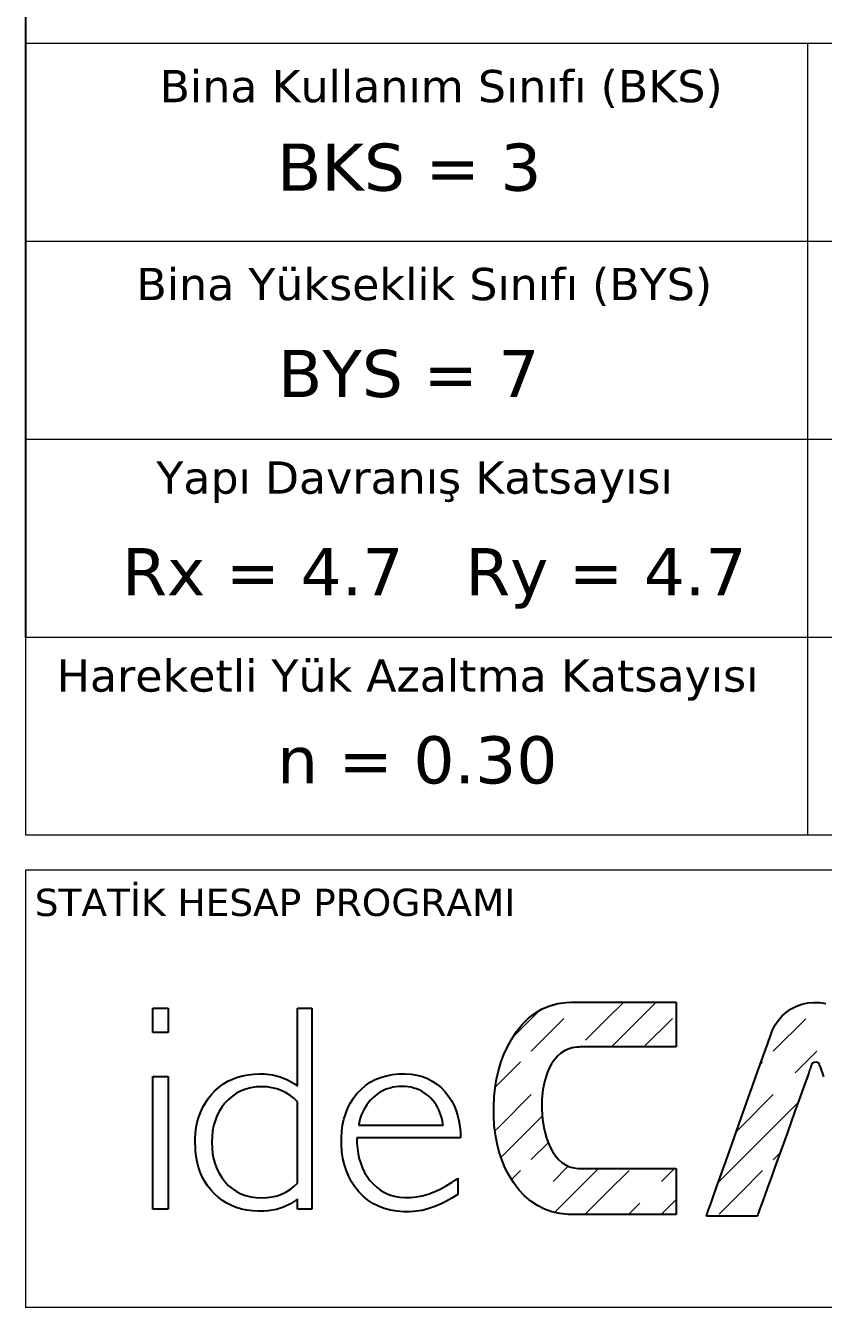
# Model space of a CAD drawing. Header units: millimetres. Extents: x 2232 to 85269, y -3593 to 5869.
# Drawn here: x 31312.8 to 31450.5, y -3214.2 to -2992.8 of the extents above; entities that cross this region are included whole.
import ezdxf

# ---------------------------------------------------------------- set-up
doc = ezdxf.new("R2010")
doc.units = ezdxf.units.MM
doc.layers.add('Standart', color=7, linetype='Continuous')
doc.styles.add('verdana_1_18', font='verdana.ttf', dxfattribs={"height": 0.2})

msp = doc.modelspace()

# ---------------------------------------------------------------- linework, layer by layer
at = {"layer": 'Standart', "color": 158, "linetype": 'Continuous', "lineweight": -3}
msp.add_lwpolyline([(31312.76, -2818.1), (31312.76, -3098.46)], dxfattribs=at)
at = {"layer": 'Standart', "color": 250, "linetype": 'Continuous', "lineweight": 5}
for points in [[(31582.76, -2995.89), (31312.76, -2995.89)], [(31447.76, -2995.89), (31447.76, -3030.08)], [(31582.76, -3030.08), (31312.76, -3030.08)], [(31447.76, -3030.08), (31447.76, -3064.27)], [(31582.76, -3064.27), (31312.76, -3064.27)], [(31447.76, -3064.27), (31447.76, -3098.46)], [(31582.76, -3098.46), (31312.76, -3098.46)], [(31312.76, -3098.46), (31312.76, -3132.65)], [(31447.76, -3098.46), (31447.76, -3132.65)], [(31447.76, -3098.46), (31447.76, -3132.65)], [(31447.76, -3132.65), (31312.76, -3132.65)], [(31582.76, -3132.65), (31447.76, -3132.65)], [(31312.76, -3138.65), (31312.76, -3214.2)], [(31582.76, -3138.65), (31312.76, -3138.65)], [(31582.76, -3214.2), (31312.76, -3214.2)]]:
    msp.add_lwpolyline(points, dxfattribs=at)
at = {"layer": 'Standart', "color": 159, "linetype": 'Continuous', "lineweight": -3}
for points in [[(31404.63, -3161.72), (31406.1, -3161.52)], [(31406.1, -3161.52), (31406.86, -3161.48)], [(31406.86, -3161.48), (31407.06, -3161.48)], [(31407.06, -3161.48), (31407.12, -3161.48)], [(31407.12, -3161.48), (31407.13, -3161.48)], [(31407.13, -3161.48), (31407.2, -3161.48)], [(31407.2, -3161.48), (31407.36, -3161.48)], [(31407.36, -3161.48), (31407.6, -3161.48)], [(31407.6, -3161.48), (31408.3, -3161.48)], [(31408.3, -3161.48), (31409.25, -3161.48)], [(31409.25, -3161.48), (31410.41, -3161.48)], [(31410.41, -3161.48), (31411.74, -3161.48)], [(31411.74, -3161.48), (31413.19, -3161.48)], [(31413.19, -3161.48), (31419.37, -3161.48)], [(31419.37, -3161.48), (31420.8, -3161.48)], [(31420.8, -3161.48), (31422.09, -3161.48)], [(31422.09, -3161.48), (31423.2, -3161.48)], [(31423.2, -3161.48), (31424.08, -3161.48)], [(31424.08, -3161.48), (31424.7, -3161.48)], [(31424.7, -3161.48), (31424.9, -3161.48)], [(31424.9, -3161.48), (31425.02, -3161.48)], [(31425.02, -3161.48), (31425.05, -3161.51)], [(31425.05, -3161.51), (31425.05, -3161.67)], [(31425.05, -3161.67), (31425.05, -3161.96)], [(31446.78, -3161.84), (31447.77, -3161.62)], [(31447.77, -3161.62), (31448.8, -3161.53)], [(31448.8, -3161.53), (31449.86, -3161.55)], [(31449.86, -3161.55), (31450.88, -3161.69)], [(31334.73, -3166.74), (31334.73, -3162.52)], [(31334.73, -3162.52), (31337.34, -3162.52)], [(31337.34, -3162.52), (31337.34, -3166.74)], [(31359.68, -3162.55), (31359.68, -3162.52)], [(31359.68, -3162.52), (31359.79, -3162.52)], [(31359.68, -3162.76), (31359.68, -3162.55)], [(31359.68, -3163.13), (31359.68, -3162.76)], [(31359.68, -3163.67), (31359.68, -3163.13)], [(31359.68, -3164.33), (31359.68, -3163.67)], [(31359.79, -3162.52), (31360, -3162.52)], [(31360, -3162.52), (31360.31, -3162.52)], [(31360.31, -3162.52), (31361.04, -3162.52)], [(31361.04, -3162.52), (31361.73, -3162.52)], [(31361.73, -3162.52), (31361.98, -3162.52)], [(31361.98, -3162.52), (31362.13, -3162.52)], [(31362.13, -3162.52), (31362.16, -3162.52)], [(31362.16, -3162.52), (31362.16, -3162.54)], [(31362.16, -3162.54), (31362.16, -3162.68)], [(31362.16, -3162.68), (31362.16, -3162.94)], [(31362.16, -3162.94), (31362.16, -3163.31)], [(31362.16, -3163.31), (31362.16, -3163.8)], [(31362.16, -3163.8), (31362.16, -3164.39)], [(31399.55, -3164.26), (31400.7, -3163.36)], [(31400.7, -3163.36), (31401.93, -3162.64)], [(31401.93, -3162.64), (31403.24, -3162.09)], [(31403.24, -3162.09), (31404.63, -3161.72)], [(31425.05, -3161.96), (31425.05, -3162.37)], [(31425.05, -3162.37), (31425.05, -3162.86)], [(31425.05, -3162.86), (31425.05, -3163.43)], [(31425.05, -3163.43), (31425.05, -3164.72)], [(31442.71, -3164.58), (31443.36, -3163.84)], [(31443.36, -3163.84), (31444.11, -3163.19)], [(31444.11, -3163.19), (31444.94, -3162.62)], [(31444.94, -3162.62), (31445.84, -3162.17)], [(31445.84, -3162.17), (31446.78, -3161.84)], [(31359.68, -3165.11), (31359.68, -3164.33)], [(31359.68, -3166.92), (31359.68, -3165.11)], [(31362.16, -3164.39), (31362.16, -3165.07)], [(31362.16, -3165.07), (31362.16, -3165.85)], [(31362.16, -3165.85), (31362.16, -3166.71)], [(31397.5, -3166.57), (31398.49, -3165.33)], [(31398.49, -3165.33), (31399.55, -3164.26)], [(31425.05, -3164.72), (31425.05, -3166.07)], [(31425.05, -3166.07), (31425.05, -3167.35)], [(31441.71, -3166.31), (31442.16, -3165.4)], [(31442.16, -3165.4), (31442.71, -3164.58)], [(31337.34, -3166.74), (31334.73, -3166.74)], [(31359.68, -3168.92), (31359.68, -3166.92)], [(31362.16, -3166.71), (31362.16, -3167.64)], [(31362.16, -3167.64), (31362.16, -3169.71)], [(31395.92, -3169.22), (31396.61, -3167.95)], [(31396.61, -3167.95), (31397.5, -3166.57)], [(31425.05, -3167.35), (31425.05, -3167.91)], [(31425.05, -3167.91), (31425.05, -3168.39)], [(31440.87, -3168.62), (31441.07, -3168.07)], [(31441.07, -3168.07), (31441.23, -3167.62)], [(31441.23, -3167.62), (31441.36, -3167.26)], [(31441.36, -3167.26), (31441.44, -3167.01)], [(31441.44, -3167.01), (31441.5, -3166.86)], [(31441.5, -3166.86), (31441.52, -3166.8)], [(31441.52, -3166.8), (31441.71, -3166.31)], [(31359.68, -3170.94), (31359.68, -3168.92)], [(31362.16, -3169.71), (31362.16, -3172)], [(31394.82, -3171.9), (31395.33, -3170.53)], [(31395.33, -3170.53), (31395.92, -3169.22)], [(31405.15, -3170.31), (31404.58, -3170.82)], [(31405.77, -3169.9), (31405.15, -3170.31)], [(31406.43, -3169.59), (31405.77, -3169.9)], [(31407.14, -3169.37), (31406.43, -3169.59)], [(31407.89, -3169.25), (31407.14, -3169.37)], [(31408.29, -3169.23), (31407.89, -3169.25)], [(31408.47, -3169.22), (31408.29, -3169.23)], [(31408.52, -3169.22), (31408.47, -3169.22)], [(31408.65, -3169.22), (31408.52, -3169.22)], [(31408.85, -3169.22), (31408.65, -3169.22)], [(31409.46, -3169.22), (31408.85, -3169.22)], [(31410.31, -3169.22), (31409.46, -3169.22)], [(31411.36, -3169.22), (31410.31, -3169.22)], [(31412.57, -3169.22), (31411.36, -3169.22)], [(31413.9, -3169.22), (31412.57, -3169.22)], [(31416.76, -3169.22), (31413.9, -3169.22)], [(31419.62, -3169.22), (31416.76, -3169.22)], [(31420.95, -3169.22), (31419.62, -3169.22)], [(31422.16, -3169.22), (31420.95, -3169.22)], [(31423.21, -3169.22), (31422.16, -3169.22)], [(31424.06, -3169.22), (31423.21, -3169.22)], [(31424.67, -3169.22), (31424.06, -3169.22)], [(31424.87, -3169.22), (31424.67, -3169.22)], [(31425, -3169.22), (31424.87, -3169.22)], [(31425.05, -3169.21), (31425, -3169.22)], [(31425.05, -3168.39), (31425.05, -3168.78)], [(31425.05, -3168.78), (31425.05, -3169.06)], [(31425.05, -3169.06), (31425.05, -3169.21)], [(31439.8, -3171.63), (31440.39, -3169.98)], [(31440.39, -3169.98), (31440.64, -3169.26)], [(31440.64, -3169.26), (31440.87, -3168.62)], [(31359.68, -3172.83), (31359.68, -3170.94)], [(31362.16, -3172), (31362.16, -3174.46)], [(31394.39, -3173.32), (31394.82, -3171.9)], [(31403.57, -3172.13), (31403.16, -3172.9)], [(31404.05, -3171.43), (31403.57, -3172.13)], [(31404.58, -3170.82), (31404.05, -3171.43)], [(31439.12, -3173.53), (31439.8, -3171.63)], [(31448.34, -3172.59), (31448.24, -3172.87)], [(31448.4, -3172.4), (31448.34, -3172.59)], [(31448.44, -3172.31), (31448.4, -3172.4)], [(31448.45, -3172.26), (31448.44, -3172.31)], [(31448.49, -3172.18), (31448.45, -3172.26)], [(31448.59, -3172.04), (31448.49, -3172.18)], [(31448.88, -3171.88), (31448.59, -3172.04)], [(31449.29, -3171.86), (31448.88, -3171.88)], [(31449.62, -3171.99), (31449.29, -3171.86)], [(31449.81, -3172.27), (31449.62, -3171.99)], [(31449.83, -3172.33), (31449.81, -3172.27)], [(31449.88, -3172.45), (31449.83, -3172.33)], [(31449.96, -3172.67), (31449.88, -3172.45)], [(31450.07, -3172.97), (31449.96, -3172.67)], [(31334.73, -3197.22), (31334.73, -3174.3)], [(31334.73, -3174.3), (31337.34, -3174.3)], [(31337.34, -3174.3), (31337.34, -3197.22)], [(31347.67, -3175.15), (31348.48, -3174.76)], [(31348.48, -3174.76), (31349.33, -3174.44)], [(31349.33, -3174.44), (31350.22, -3174.19)], [(31350.22, -3174.19), (31351.16, -3174.01)], [(31351.16, -3174.01), (31352.13, -3173.9)], [(31352.13, -3173.9), (31353.15, -3173.86)], [(31353.15, -3173.86), (31353.93, -3173.87)], [(31353.93, -3173.87), (31355.36, -3174.04)], [(31355.36, -3174.04), (31356.72, -3174.38)], [(31356.72, -3174.38), (31357.98, -3174.89)], [(31357.98, -3174.89), (31359.16, -3175.57)], [(31359.68, -3173.66), (31359.68, -3172.83)], [(31359.68, -3174.4), (31359.68, -3173.66)], [(31359.68, -3175.02), (31359.68, -3174.4)], [(31362.16, -3174.46), (31362.16, -3177.04)], [(31372.24, -3175.32), (31373.12, -3174.85)], [(31373.12, -3174.85), (31374.04, -3174.47)], [(31374.04, -3174.47), (31375.03, -3174.18)], [(31375.03, -3174.18), (31376.07, -3173.98)], [(31376.07, -3173.98), (31377.17, -3173.88)], [(31377.17, -3173.88), (31378.29, -3173.86)], [(31378.29, -3173.86), (31379.33, -3173.93)], [(31379.33, -3173.93), (31380.32, -3174.1)], [(31380.32, -3174.1), (31381.26, -3174.34)], [(31381.26, -3174.34), (31382.14, -3174.68)], [(31382.14, -3174.68), (31382.97, -3175.11)], [(31393.8, -3176.29), (31394.05, -3174.78)], [(31394.05, -3174.78), (31394.39, -3173.32)], [(31402.86, -3173.57), (31402.38, -3175.01)], [(31403.16, -3172.9), (31402.86, -3173.57)], [(31438.38, -3175.63), (31439.12, -3173.53)], [(31447.77, -3174.18), (31447.33, -3175.4)], [(31447.95, -3173.67), (31447.77, -3174.18)], [(31448.11, -3173.23), (31447.95, -3173.67)], [(31448.24, -3172.87), (31448.11, -3173.23)], [(31450.21, -3173.36), (31450.07, -3172.97)], [(31450.38, -3173.82), (31450.21, -3173.36)], [(31450.57, -3174.35), (31450.38, -3173.82)], [(31344.86, -3177.41), (31345.5, -3176.74)], [(31345.5, -3176.74), (31346.18, -3176.14)], [(31346.18, -3176.14), (31346.9, -3175.61)], [(31346.9, -3175.61), (31347.67, -3175.15)], [(31349.94, -3176.8), (31349.17, -3177.2)], [(31350.76, -3176.49), (31349.94, -3176.8)], [(31351.63, -3176.27), (31350.76, -3176.49)], [(31352.56, -3176.13), (31351.63, -3176.27)], [(31353.53, -3176.09), (31352.56, -3176.13)], [(31354.43, -3176.13), (31353.53, -3176.09)], [(31355.29, -3176.25), (31354.43, -3176.13)], [(31356.12, -3176.45), (31355.29, -3176.25)], [(31356.9, -3176.73), (31356.12, -3176.45)], [(31357.65, -3177.1), (31356.9, -3176.73)], [(31358.37, -3177.54), (31357.65, -3177.1)], [(31359.16, -3175.57), (31359.45, -3175.76)], [(31359.45, -3175.76), (31359.59, -3175.87)], [(31359.59, -3175.87), (31359.65, -3175.92)], [(31359.65, -3175.92), (31359.68, -3175.94)], [(31359.68, -3175.49), (31359.68, -3175.02)], [(31359.68, -3175.81), (31359.68, -3175.49)], [(31359.68, -3175.94), (31359.68, -3175.81)], [(31362.16, -3177.04), (31362.16, -3182.3)], [(31369.96, -3177.28), (31370.66, -3176.54)], [(31370.66, -3176.54), (31371.42, -3175.88)], [(31371.42, -3175.88), (31372.24, -3175.32)], [(31373.86, -3177.11), (31373.44, -3177.4)], [(31374.29, -3176.86), (31373.86, -3177.11)], [(31374.74, -3176.64), (31374.29, -3176.86)], [(31375.2, -3176.46), (31374.74, -3176.64)], [(31375.68, -3176.31), (31375.2, -3176.46)], [(31376.17, -3176.19), (31375.68, -3176.31)], [(31376.67, -3176.11), (31376.17, -3176.19)], [(31377.2, -3176.06), (31376.67, -3176.11)], [(31377.73, -3176.04), (31377.2, -3176.06)], [(31378.27, -3176.06), (31377.73, -3176.04)], [(31378.79, -3176.11), (31378.27, -3176.06)], [(31379.29, -3176.19), (31378.79, -3176.11)], [(31379.78, -3176.31), (31379.29, -3176.19)], [(31380.25, -3176.46), (31379.78, -3176.31)], [(31380.7, -3176.65), (31380.25, -3176.46)], [(31381.14, -3176.87), (31380.7, -3176.65)], [(31381.56, -3177.13), (31381.14, -3176.87)], [(31381.96, -3177.42), (31381.56, -3177.13)], [(31382.97, -3175.11), (31383.75, -3175.62)], [(31383.75, -3175.62), (31384.47, -3176.22)], [(31384.47, -3176.22), (31385.14, -3176.91)], [(31385.14, -3176.91), (31385.73, -3177.64)], [(31393.64, -3177.85), (31393.8, -3176.29)], [(31402.05, -3176.56), (31401.87, -3178.22)], [(31402.38, -3175.01), (31402.05, -3176.56)], [(31437.58, -3177.88), (31438.38, -3175.63)], [(31446.81, -3176.85), (31446.22, -3178.49)], [(31447.33, -3175.4), (31446.81, -3176.85)], [(31343.35, -3179.62), (31343.79, -3178.84)], [(31343.79, -3178.84), (31344.3, -3178.11)], [(31344.3, -3178.11), (31344.86, -3177.41)], [(31347.16, -3178.94), (31346.63, -3179.63)], [(31347.78, -3178.27), (31347.16, -3178.94)], [(31348.45, -3177.69), (31347.78, -3178.27)], [(31349.17, -3177.2), (31348.45, -3177.69)], [(31359.04, -3178.06), (31358.37, -3177.54)], [(31359.68, -3178.67), (31359.04, -3178.06)], [(31359.68, -3178.71), (31359.68, -3178.67)], [(31359.68, -3178.83), (31359.68, -3178.71)], [(31359.68, -3179.02), (31359.68, -3178.83)], [(31359.68, -3179.27), (31359.68, -3179.02)], [(31359.68, -3179.59), (31359.68, -3179.27)], [(31368.38, -3179.76), (31368.83, -3178.88)], [(31368.83, -3178.88), (31369.36, -3178.06)], [(31369.36, -3178.06), (31369.96, -3177.28)], [(31371.64, -3179.23), (31371.37, -3179.65)], [(31371.95, -3178.82), (31371.64, -3179.23)], [(31372.28, -3178.43), (31371.95, -3178.82)], [(31372.65, -3178.07), (31372.28, -3178.43)], [(31373.03, -3177.72), (31372.65, -3178.07)], [(31373.44, -3177.4), (31373.03, -3177.72)], [(31382.34, -3177.74), (31381.96, -3177.42)], [(31382.71, -3178.09), (31382.34, -3177.74)], [(31383.04, -3178.45), (31382.71, -3178.09)], [(31383.34, -3178.83), (31383.04, -3178.45)], [(31383.62, -3179.23), (31383.34, -3178.83)], [(31383.87, -3179.64), (31383.62, -3179.23)], [(31385.73, -3177.64), (31386.24, -3178.41)], [(31386.24, -3178.41), (31386.67, -3179.23)], [(31386.67, -3179.23), (31387.04, -3180.09)], [(31393.56, -3179.46), (31393.64, -3177.85)], [(31401.87, -3178.22), (31401.85, -3180)], [(31435.89, -3182.63), (31437.58, -3177.88)], [(31446.22, -3178.49), (31445.58, -3180.28)], [(31342.4, -3182.18), (31342.66, -3181.29)], [(31342.66, -3181.29), (31342.98, -3180.44)], [(31342.98, -3180.44), (31343.35, -3179.62)], [(31345.78, -3181.14), (31345.46, -3181.97)], [(31346.17, -3180.37), (31345.78, -3181.14)], [(31346.63, -3179.63), (31346.17, -3180.37)], [(31359.68, -3179.97), (31359.68, -3179.59)], [(31359.68, -3180.39), (31359.68, -3179.97)], [(31359.68, -3180.87), (31359.68, -3180.39)], [(31359.68, -3181.93), (31359.68, -3180.87)], [(31367.71, -3181.67), (31368.01, -3180.69)], [(31368.01, -3180.69), (31368.38, -3179.76)], [(31370.54, -3181.51), (31370.41, -3182.02)], [(31370.71, -3181.02), (31370.54, -3181.51)], [(31370.9, -3180.54), (31370.71, -3181.02)], [(31371.12, -3180.09), (31370.9, -3180.54)], [(31371.37, -3179.65), (31371.12, -3180.09)], [(31384.09, -3180.08), (31383.87, -3179.64)], [(31384.29, -3180.54), (31384.09, -3180.08)], [(31384.46, -3181.01), (31384.29, -3180.54)], [(31384.6, -3181.51), (31384.46, -3181.01)], [(31384.71, -3182.02), (31384.6, -3181.51)], [(31387.04, -3180.09), (31387.34, -3181)], [(31387.34, -3181), (31387.56, -3181.96)], [(31393.57, -3181.15), (31393.56, -3179.46)], [(31393.67, -3182.81), (31393.57, -3181.15)], [(31401.85, -3180), (31401.97, -3181.75)], [(31445.58, -3180.28), (31444.2, -3184.14)], [(31342.08, -3184.09), (31342.21, -3183.11)], [(31342.21, -3183.11), (31342.4, -3182.18)], [(31345.04, -3183.74), (31344.94, -3184.69)], [(31345.22, -3182.83), (31345.04, -3183.74)], [(31345.46, -3181.97), (31345.22, -3182.83)], [(31359.68, -3183.12), (31359.68, -3181.93)], [(31359.68, -3184.4), (31359.68, -3183.12)], [(31362.16, -3182.3), (31362.16, -3184.89)], [(31367.27, -3184.92), (31367.34, -3183.79)], [(31367.34, -3183.79), (31367.49, -3182.7)], [(31367.49, -3182.7), (31367.71, -3181.67)], [(31370.28, -3182.69), (31370.27, -3182.73)], [(31370.27, -3182.73), (31370.29, -3182.73)], [(31370.27, -3182.73), (31370.27, -3182.73)], [(31370.27, -3182.73), (31370.27, -3182.73)], [(31370.27, -3182.73), (31370.27, -3182.73)], [(31370.27, -3182.73), (31370.27, -3182.73)], [(31370.3, -3182.55), (31370.28, -3182.69)], [(31370.29, -3182.73), (31370.36, -3182.73)], [(31370.41, -3182.02), (31370.3, -3182.55)], [(31370.36, -3182.73), (31370.48, -3182.73)], [(31370.48, -3182.73), (31370.63, -3182.73)], [(31370.63, -3182.73), (31370.82, -3182.73)], [(31370.82, -3182.73), (31371.05, -3182.73)], [(31371.05, -3182.73), (31371.32, -3182.73)], [(31371.32, -3182.73), (31371.61, -3182.73)], [(31371.61, -3182.73), (31372.29, -3182.73)], [(31372.29, -3182.73), (31373.08, -3182.73)], [(31373.08, -3182.73), (31373.94, -3182.73)], [(31373.94, -3182.73), (31374.88, -3182.73)], [(31374.88, -3182.73), (31375.86, -3182.73)], [(31375.86, -3182.73), (31376.87, -3182.73)], [(31376.87, -3182.73), (31378.91, -3182.73)], [(31378.91, -3182.73), (31379.9, -3182.73)], [(31379.9, -3182.73), (31380.85, -3182.73)], [(31380.85, -3182.73), (31381.74, -3182.73)], [(31381.74, -3182.73), (31382.55, -3182.73)], [(31382.55, -3182.73), (31383.27, -3182.73)], [(31383.27, -3182.73), (31383.58, -3182.73)], [(31383.58, -3182.73), (31383.87, -3182.73)], [(31383.87, -3182.73), (31384.12, -3182.73)], [(31384.12, -3182.73), (31384.34, -3182.73)], [(31384.34, -3182.73), (31384.52, -3182.73)], [(31384.52, -3182.73), (31384.66, -3182.73)], [(31384.66, -3182.73), (31384.76, -3182.73)], [(31384.8, -3182.55), (31384.71, -3182.02)], [(31384.76, -3182.73), (31384.82, -3182.73)], [(31384.82, -3182.69), (31384.8, -3182.55)], [(31384.82, -3182.73), (31384.82, -3182.69)], [(31384.82, -3182.73), (31384.82, -3182.73)], [(31387.56, -3181.96), (31387.72, -3182.96)], [(31387.72, -3182.96), (31387.81, -3184.02)], [(31393.86, -3184.4), (31393.67, -3182.81)], [(31401.97, -3181.75), (31402.25, -3183.4)], [(31402.25, -3183.4), (31402.68, -3184.95)], [(31434.2, -3187.37), (31435.89, -3182.63)], [(31342.01, -3185.09), (31342.08, -3184.09)], [(31342.06, -3187.16), (31342.01, -3185.09)], [(31344.94, -3184.69), (31344.9, -3185.68)], [(31344.9, -3185.68), (31344.94, -3186.69)], [(31359.68, -3185.71), (31359.68, -3184.4)], [(31359.68, -3187.02), (31359.68, -3185.71)], [(31362.16, -3184.89), (31362.16, -3187.37)], [(31367.28, -3186.14), (31367.27, -3184.92)], [(31370.01, -3184.92), (31369.95, -3184.92)], [(31369.95, -3184.92), (31369.95, -3184.92)], [(31369.95, -3184.92), (31369.95, -3184.93)], [(31369.95, -3184.93), (31369.95, -3185)], [(31369.95, -3185), (31369.95, -3185.17)], [(31369.95, -3185.17), (31369.95, -3185.19)], [(31369.95, -3185.19), (31369.95, -3185.19)], [(31369.95, -3185.19), (31369.95, -3185.19)], [(31369.95, -3185.19), (31369.95, -3185.23)], [(31369.95, -3185.23), (31369.95, -3185.35)], [(31369.95, -3185.35), (31369.96, -3185.84)], [(31369.96, -3185.84), (31370.03, -3186.77)], [(31370.16, -3184.92), (31370.01, -3184.92)], [(31370.39, -3184.92), (31370.16, -3184.92)], [(31370.69, -3184.92), (31370.39, -3184.92)], [(31371.07, -3184.92), (31370.69, -3184.92)], [(31371.5, -3184.92), (31371.07, -3184.92)], [(31372, -3184.92), (31371.5, -3184.92)], [(31372.55, -3184.92), (31372, -3184.92)], [(31373.14, -3184.92), (31372.55, -3184.92)], [(31374.46, -3184.92), (31373.14, -3184.92)], [(31375.9, -3184.92), (31374.46, -3184.92)], [(31377.43, -3184.92), (31375.9, -3184.92)], [(31380.55, -3184.92), (31377.43, -3184.92)], [(31382.07, -3184.92), (31380.55, -3184.92)], [(31383.5, -3184.92), (31382.07, -3184.92)], [(31384.79, -3184.92), (31383.5, -3184.92)], [(31385.38, -3184.92), (31384.79, -3184.92)], [(31385.91, -3184.92), (31385.38, -3184.92)], [(31386.39, -3184.92), (31385.91, -3184.92)], [(31386.81, -3184.92), (31386.39, -3184.92)], [(31387.17, -3184.92), (31386.81, -3184.92)], [(31387.45, -3184.92), (31387.17, -3184.92)], [(31387.66, -3184.92), (31387.45, -3184.92)], [(31387.79, -3184.92), (31387.66, -3184.92)], [(31387.83, -3184.92), (31387.79, -3184.92)], [(31387.81, -3184.02), (31387.82, -3184.56)], [(31387.82, -3184.56), (31387.83, -3184.82)], [(31387.83, -3184.82), (31387.83, -3184.82)], [(31387.83, -3184.82), (31387.83, -3184.87)], [(31387.83, -3184.87), (31387.83, -3184.92)], [(31394.15, -3185.94), (31393.86, -3184.4)], [(31394.53, -3187.4), (31394.15, -3185.94)], [(31402.68, -3184.95), (31403.28, -3186.43)], [(31444.2, -3184.14), (31442.78, -3188.1)], [(31342.18, -3188.13), (31342.06, -3187.16)], [(31342.35, -3189.08), (31342.18, -3188.13)], [(31344.94, -3186.69), (31345.04, -3187.65)], [(31345.04, -3187.65), (31345.21, -3188.57)], [(31359.68, -3188.3), (31359.68, -3187.02)], [(31362.16, -3187.37), (31362.16, -3189.69)], [(31367.37, -3187.34), (31367.28, -3186.14)], [(31367.54, -3188.49), (31367.37, -3187.34)], [(31370.03, -3186.77), (31370.16, -3187.67)], [(31370.16, -3187.67), (31370.35, -3188.53)], [(31395, -3188.81), (31394.53, -3187.4)], [(31403.28, -3186.43), (31403.73, -3187.27)], [(31403.73, -3187.27), (31404.22, -3188.01)], [(31404.22, -3188.01), (31404.77, -3188.65)], [(31433.4, -3189.62), (31434.2, -3187.37)], [(31442.78, -3188.1), (31442.09, -3190.01)], [(31342.59, -3189.98), (31342.35, -3189.08)], [(31342.9, -3190.84), (31342.59, -3189.98)], [(31345.21, -3188.57), (31345.46, -3189.44)], [(31345.46, -3189.44), (31345.77, -3190.26)], [(31345.77, -3190.26), (31346.16, -3191.04)], [(31359.68, -3189.49), (31359.68, -3188.3)], [(31359.68, -3190.55), (31359.68, -3189.49)], [(31362.16, -3189.69), (31362.16, -3191.8)], [(31367.79, -3189.59), (31367.54, -3188.49)], [(31368.13, -3190.62), (31367.79, -3189.59)], [(31370.35, -3188.53), (31370.6, -3189.36)], [(31370.6, -3189.36), (31370.91, -3190.14)], [(31370.91, -3190.14), (31371.28, -3190.89)], [(31395.56, -3190.14), (31395, -3188.81)], [(31396.22, -3191.42), (31395.56, -3190.14)], [(31404.77, -3188.65), (31405.35, -3189.17)], [(31405.35, -3189.17), (31405.98, -3189.59)], [(31405.98, -3189.59), (31406.66, -3189.9)], [(31406.66, -3189.9), (31407.38, -3190.1)], [(31407.38, -3190.1), (31408.15, -3190.2)], [(31408.15, -3190.2), (31408.35, -3190.21)], [(31408.35, -3190.21), (31408.45, -3190.21)], [(31408.45, -3190.21), (31408.48, -3190.21)], [(31408.48, -3190.21), (31408.55, -3190.21)], [(31408.55, -3190.21), (31408.71, -3190.21)], [(31408.71, -3190.21), (31409.23, -3190.21)], [(31409.23, -3190.21), (31410, -3190.21)], [(31410, -3190.21), (31410.99, -3190.21)], [(31410.99, -3190.21), (31412.15, -3190.21)], [(31412.15, -3190.21), (31413.45, -3190.21)], [(31413.45, -3190.21), (31414.83, -3190.21)], [(31414.83, -3190.21), (31417.73, -3190.21)], [(31417.73, -3190.21), (31420.52, -3190.21)], [(31420.52, -3190.21), (31421.77, -3190.21)], [(31421.77, -3190.21), (31422.88, -3190.21)], [(31422.88, -3190.21), (31423.8, -3190.21)], [(31423.8, -3190.21), (31424.49, -3190.21)], [(31424.49, -3190.21), (31424.92, -3190.21)], [(31424.92, -3190.21), (31425.02, -3190.21)], [(31425.02, -3190.21), (31425.05, -3190.21)], [(31425.05, -3190.21), (31425.05, -3190.31)], [(31425.05, -3190.31), (31425.05, -3190.55)], [(31432.66, -3191.72), (31433.4, -3189.62)], [(31442.09, -3190.01), (31441.44, -3191.83)], [(31343.26, -3191.66), (31342.9, -3190.84)], [(31343.69, -3192.45), (31343.26, -3191.66)], [(31344.18, -3193.2), (31343.69, -3192.45)], [(31346.16, -3191.04), (31346.61, -3191.77)], [(31346.61, -3191.77), (31347.13, -3192.45)], [(31347.13, -3192.45), (31347.75, -3193.12)], [(31359.68, -3191.03), (31359.68, -3190.55)], [(31359.68, -3191.45), (31359.68, -3191.03)], [(31359.68, -3191.83), (31359.68, -3191.45)], [(31359.68, -3192.15), (31359.68, -3191.83)], [(31359.68, -3192.4), (31359.68, -3192.15)], [(31359.68, -3192.59), (31359.68, -3192.4)], [(31359.68, -3192.71), (31359.68, -3192.59)], [(31362.16, -3191.8), (31362.16, -3192.75)], [(31368.54, -3191.61), (31368.13, -3190.62)], [(31369.03, -3192.53), (31368.54, -3191.61)], [(31369.61, -3193.4), (31369.03, -3192.53)], [(31371.28, -3190.89), (31371.71, -3191.6)], [(31371.71, -3191.6), (31372.2, -3192.28)], [(31372.2, -3192.28), (31372.79, -3192.94)], [(31385.35, -3193.23), (31386.4, -3192.58)], [(31386.4, -3192.58), (31386.92, -3192.22)], [(31386.92, -3192.22), (31387.19, -3192.03)], [(31387.19, -3192.03), (31387.32, -3191.93)], [(31387.32, -3191.93), (31387.38, -3191.88)], [(31387.38, -3191.88), (31387.38, -3191.89)], [(31387.38, -3191.89), (31387.38, -3191.92)], [(31387.38, -3191.92), (31387.38, -3192.01)], [(31387.38, -3192.01), (31387.38, -3192.3)], [(31387.38, -3192.3), (31387.38, -3192.71)], [(31396.97, -3192.64), (31396.22, -3191.42)], [(31397.9, -3193.87), (31396.97, -3192.64)], [(31425.05, -3190.55), (31425.05, -3190.91)], [(31425.05, -3190.91), (31425.05, -3191.38)], [(31425.05, -3191.38), (31425.05, -3192.55)], [(31425.05, -3192.55), (31425.05, -3195.29)], [(31431.98, -3193.62), (31432.66, -3191.72)], [(31441.44, -3191.83), (31440.84, -3193.51)], [(31344.73, -3193.9), (31344.18, -3193.2)], [(31345.35, -3194.58), (31344.73, -3193.9)], [(31346.02, -3195.19), (31345.35, -3194.58)], [(31347.75, -3193.12), (31348.42, -3193.69)], [(31348.42, -3193.69), (31349.14, -3194.18)], [(31349.14, -3194.18), (31349.91, -3194.57)], [(31349.91, -3194.57), (31350.74, -3194.88)], [(31350.74, -3194.88), (31351.61, -3195.11)], [(31356.16, -3194.93), (31356.95, -3194.65)], [(31356.95, -3194.65), (31357.7, -3194.29)], [(31357.7, -3194.29), (31358.4, -3193.86)], [(31358.4, -3193.86), (31359.06, -3193.35)], [(31359.06, -3193.35), (31359.68, -3192.75)], [(31359.68, -3192.75), (31359.68, -3192.71)], [(31359.68, -3192.75), (31359.68, -3192.75)], [(31362.16, -3192.75), (31362.16, -3193.63)], [(31362.16, -3193.63), (31362.16, -3194.44)], [(31362.16, -3194.44), (31362.16, -3195.15)], [(31370.27, -3194.22), (31369.61, -3193.4)], [(31371.02, -3195), (31370.27, -3194.22)], [(31372.79, -3192.94), (31373.42, -3193.52)], [(31373.42, -3193.52), (31374.1, -3194.01)], [(31374.1, -3194.01), (31374.83, -3194.42)], [(31374.83, -3194.42), (31375.6, -3194.75)], [(31375.6, -3194.75), (31376.42, -3194.99)], [(31381.22, -3194.92), (31382.25, -3194.64)], [(31382.25, -3194.64), (31383.28, -3194.26)], [(31383.28, -3194.26), (31384.31, -3193.79)], [(31384.31, -3193.79), (31385.35, -3193.23)], [(31387.38, -3194.69), (31386.34, -3195.35)], [(31387.38, -3192.71), (31387.38, -3193.68)], [(31387.38, -3193.68), (31387.38, -3194.12)], [(31387.38, -3194.12), (31387.38, -3194.47)], [(31387.38, -3194.47), (31387.38, -3194.66)], [(31387.38, -3194.66), (31387.38, -3194.69)], [(31387.38, -3194.69), (31387.38, -3194.69)], [(31398.89, -3194.94), (31397.9, -3193.87)], [(31431.39, -3195.27), (31431.98, -3193.62)], [(31440.84, -3193.51), (31440.3, -3195)], [(31346.73, -3195.74), (31346.02, -3195.19)], [(31347.49, -3196.22), (31346.73, -3195.74)], [(31348.29, -3196.63), (31347.49, -3196.22)], [(31349.13, -3196.96), (31348.29, -3196.63)], [(31350.01, -3197.23), (31349.13, -3196.96)], [(31351.61, -3195.11), (31352.55, -3195.24)], [(31352.55, -3195.24), (31353.53, -3195.28)], [(31353.53, -3195.28), (31354.45, -3195.24)], [(31354.45, -3195.24), (31355.33, -3195.12)], [(31355.33, -3195.12), (31356.16, -3194.93)], [(31357.3, -3196.9), (31356.04, -3197.31)], [(31358.51, -3196.31), (31357.3, -3196.9)], [(31359.68, -3195.53), (31358.51, -3196.31)], [(31359.68, -3195.59), (31359.68, -3195.53)], [(31359.68, -3195.53), (31359.68, -3195.53)], [(31359.68, -3195.53), (31359.68, -3195.53)], [(31359.68, -3195.74), (31359.68, -3195.59)], [(31359.68, -3196.18), (31359.68, -3195.74)], [(31359.68, -3196.68), (31359.68, -3196.18)], [(31359.68, -3197.08), (31359.68, -3196.68)], [(31359.68, -3197.19), (31359.68, -3197.08)], [(31362.16, -3195.15), (31362.16, -3195.77)], [(31362.16, -3195.77), (31362.16, -3196.29)], [(31362.16, -3196.29), (31362.16, -3196.7)], [(31362.16, -3196.7), (31362.16, -3196.99)], [(31362.16, -3196.99), (31362.16, -3197.17)], [(31371.84, -3195.68), (31371.02, -3195)], [(31372.72, -3196.26), (31371.84, -3195.68)], [(31373.66, -3196.74), (31372.72, -3196.26)], [(31374.67, -3197.13), (31373.66, -3196.74)], [(31376.42, -3194.99), (31377.29, -3195.15)], [(31377.29, -3195.15), (31378.2, -3195.23)], [(31378.2, -3195.23), (31379.18, -3195.22)], [(31379.18, -3195.22), (31380.2, -3195.11)], [(31380.2, -3195.11), (31381.22, -3194.92)], [(31383.25, -3196.86), (31382.22, -3197.19)], [(31384.27, -3196.44), (31383.25, -3196.86)], [(31385.31, -3195.94), (31384.27, -3196.44)], [(31386.34, -3195.35), (31385.31, -3195.94)], [(31399.96, -3195.86), (31398.89, -3194.94)], [(31401.11, -3196.63), (31399.96, -3195.86)], [(31402.32, -3197.24), (31401.11, -3196.63)], [(31425.05, -3195.29), (31425.05, -3196.55)], [(31425.05, -3196.55), (31425.05, -3197.09)], [(31425.05, -3197.09), (31425.05, -3197.54)], [(31430.72, -3197.18), (31430.91, -3196.63)], [(31430.91, -3196.63), (31431.14, -3195.99)], [(31431.14, -3195.99), (31431.39, -3195.27)], [(31439.84, -3196.28), (31439.48, -3197.3)], [(31440.3, -3195), (31439.84, -3196.28)], [(31337.34, -3197.22), (31334.73, -3197.22)], [(31350.94, -3197.43), (31350.01, -3197.23)], [(31351.91, -3197.55), (31350.94, -3197.43)], [(31352.91, -3197.61), (31351.91, -3197.55)], [(31353.17, -3197.61), (31352.91, -3197.61)], [(31353.31, -3197.61), (31353.17, -3197.61)], [(31353.51, -3197.61), (31353.31, -3197.61)], [(31353.89, -3197.6), (31353.51, -3197.61)], [(31354.64, -3197.54), (31353.89, -3197.6)], [(31356.04, -3197.31), (31354.64, -3197.54)], [(31359.69, -3197.22), (31359.68, -3197.19)], [(31359.8, -3197.22), (31359.69, -3197.22)], [(31360.03, -3197.22), (31359.8, -3197.22)], [(31360.69, -3197.22), (31360.03, -3197.22)], [(31361.43, -3197.22), (31360.69, -3197.22)], [(31361.75, -3197.22), (31361.43, -3197.22)], [(31362, -3197.22), (31361.75, -3197.22)], [(31362.14, -3197.22), (31362, -3197.22)], [(31362.16, -3197.22), (31362.14, -3197.22)], [(31362.16, -3197.17), (31362.16, -3197.22)], [(31375.73, -3197.42), (31374.67, -3197.13)], [(31376.86, -3197.61), (31375.73, -3197.42)], [(31378.05, -3197.7), (31376.86, -3197.61)], [(31378.66, -3197.71), (31378.05, -3197.7)], [(31379.17, -3197.7), (31378.66, -3197.71)], [(31380.18, -3197.61), (31379.17, -3197.7)], [(31381.2, -3197.44), (31380.18, -3197.61)], [(31382.22, -3197.19), (31381.2, -3197.44)], [(31403.62, -3197.69), (31402.32, -3197.24)], [(31404.98, -3198), (31403.62, -3197.69)], [(31406.42, -3198.15), (31404.98, -3198)], [(31407.12, -3198.16), (31406.42, -3198.15)], [(31407.18, -3198.16), (31407.12, -3198.16)], [(31407.32, -3198.16), (31407.18, -3198.16)], [(31407.55, -3198.16), (31407.32, -3198.16)], [(31407.85, -3198.16), (31407.55, -3198.16)], [(31408.65, -3198.16), (31407.85, -3198.16)], [(31409.69, -3198.16), (31408.65, -3198.16)], [(31410.92, -3198.16), (31409.69, -3198.16)], [(31412.31, -3198.16), (31410.92, -3198.16)], [(31413.8, -3198.16), (31412.31, -3198.16)], [(31416.92, -3198.16), (31413.8, -3198.16)], [(31419.96, -3198.16), (31416.92, -3198.16)], [(31421.33, -3198.16), (31419.96, -3198.16)], [(31422.55, -3198.16), (31421.33, -3198.16)], [(31423.58, -3198.16), (31422.55, -3198.16)], [(31424.36, -3198.16), (31423.58, -3198.16)], [(31424.65, -3198.16), (31424.36, -3198.16)], [(31424.87, -3198.16), (31424.65, -3198.16)], [(31425, -3198.16), (31424.87, -3198.16)], [(31425.05, -3198.16), (31425, -3198.16)], [(31425.05, -3197.54), (31425.05, -3197.88)], [(31425.05, -3197.88), (31425.05, -3198.09)], [(31425.05, -3198.09), (31425.05, -3198.16)], [(31425.05, -3198.16), (31425.05, -3198.16)], [(31425.05, -3198.16), (31425.05, -3198.16)], [(31430.28, -3198.42), (31430.29, -3198.39)], [(31430.36, -3198.42), (31430.28, -3198.42)], [(31430.29, -3198.39), (31430.34, -3198.25)], [(31430.34, -3198.25), (31430.43, -3198)], [(31430.57, -3198.42), (31430.36, -3198.42)], [(31430.43, -3198), (31430.55, -3197.64)], [(31430.55, -3197.64), (31430.72, -3197.18)], [(31430.88, -3198.42), (31430.57, -3198.42)], [(31431.29, -3198.42), (31430.88, -3198.42)], [(31432.32, -3198.42), (31431.29, -3198.42)], [(31433.55, -3198.42), (31432.32, -3198.42)], [(31434.88, -3198.42), (31433.55, -3198.42)], [(31436.19, -3198.42), (31434.88, -3198.42)], [(31437.38, -3198.42), (31436.19, -3198.42)], [(31438.32, -3198.42), (31437.38, -3198.42)], [(31438.67, -3198.42), (31438.32, -3198.42)], [(31438.92, -3198.42), (31438.67, -3198.42)], [(31439.05, -3198.42), (31438.92, -3198.42)], [(31439.09, -3198.38), (31439.05, -3198.42)], [(31439.14, -3198.24), (31439.09, -3198.38)], [(31439.22, -3198.01), (31439.14, -3198.24)], [(31439.33, -3197.69), (31439.22, -3198.01)], [(31439.48, -3197.3), (31439.33, -3197.69)]]:
    msp.add_lwpolyline(points, dxfattribs=at)
at = {"layer": 'Standart', "color": 1, "linetype": 'Continuous', "lineweight": 5}
for points in [[(31413.18, -3164.3), (31416.01, -3161.48)], [(31413.89, -3169.22), (31421.63, -3161.48)], [(31396.96, -3167.4), (31401.41, -3162.95)], [(31400.06, -3169.92), (31405.68, -3164.3)], [(31409.43, -3168.05), (31413.18, -3164.3)], [(31419.51, -3169.22), (31424.43, -3164.3)], [(31441.84, -3169.95), (31447.47, -3164.33)], [(31445.59, -3173.7), (31449.34, -3169.95)], [(31394.43, -3175.55), (31398.19, -3171.8)], [(31439.6, -3172.2), (31439.97, -3171.83)], [(31393.82, -3176.16), (31394.43, -3175.55)], [(31394.43, -3183.05), (31400.06, -3177.43)], [(31436.22, -3183.08), (31441.84, -3177.45)], [(31436.22, -3188.7), (31446.1, -3178.82)], [(31394.83, -3188.28), (31401.93, -3181.18)], [(31393.78, -3183.7), (31394.43, -3183.05)], [(31435.46, -3183.84), (31436.22, -3183.08)], [(31400.06, -3188.67), (31403, -3185.74)], [(31441.84, -3188.7), (31442.95, -3187.59)], [(31403.81, -3192.43), (31406.44, -3189.8)], [(31404.06, -3197.79), (31411.65, -3190.21)], [(31422.56, -3192.43), (31424.78, -3190.21)], [(31432.36, -3192.56), (31436.22, -3188.7)], [(31396.64, -3192.09), (31398.19, -3190.55)], [(31413.18, -3194.3), (31416.94, -3190.55)], [(31436.22, -3194.33), (31439.97, -3190.58)], [(31409.43, -3198.05), (31413.18, -3194.3)], [(31432.47, -3198.08), (31436.22, -3194.33)], [(31416.82, -3198.16), (31418.81, -3196.18)], [(31422.45, -3198.16), (31425.05, -3195.56)]]:
    msp.add_lwpolyline(points, dxfattribs=at)

# ---------------------------------------------------------------- texts
at = {"layer": 'Standart', "color": 1, "linetype": 'Continuous', "lineweight": 5, "style": 'verdana_1_18'}
for s, p in [('Bina Kullanım Sınıfı (BKS)', (31335.89, -3006.02)), ('Bina Yükseklik Sınıfı (BYS)', (31331.89, -3040.21)), ('Yapı Davranış Katsayısı ', (31335.32, -3073.64)), ('Hareketli Yük Azaltma Katsayısı', (31318.12, -3107.83))]:
    msp.add_text(s, height=5.5714, dxfattribs=at).set_placement(p)
at = {"layer": 'Standart', "color": 254, "linetype": 'Continuous', "lineweight": 5, "style": 'verdana_1_18'}
for s, height, p in [('BKS = 3', 8.143, (31356.17, -3021.31)), ('BYS = 7', 8.143, (31356.32, -3056.94)), ('Rx = 4.7   Ry = 4.7', 8.1429, (31329.39, -3091.19)), ('n = 0.30', 8.143, (31356.16, -3123.69))]:
    msp.add_text(s, height=height, dxfattribs=at).set_placement(p)
at = {"layer": 'Standart', "color": 1, "linetype": 'Continuous', "lineweight": -3, "style": 'verdana_1_18'}
msp.add_text('STATİK HESAP PROGRAMI', height=4.7143, dxfattribs=at).set_placement((31314.34, -3146.59))

doc.saveas('drawing.dxf')
